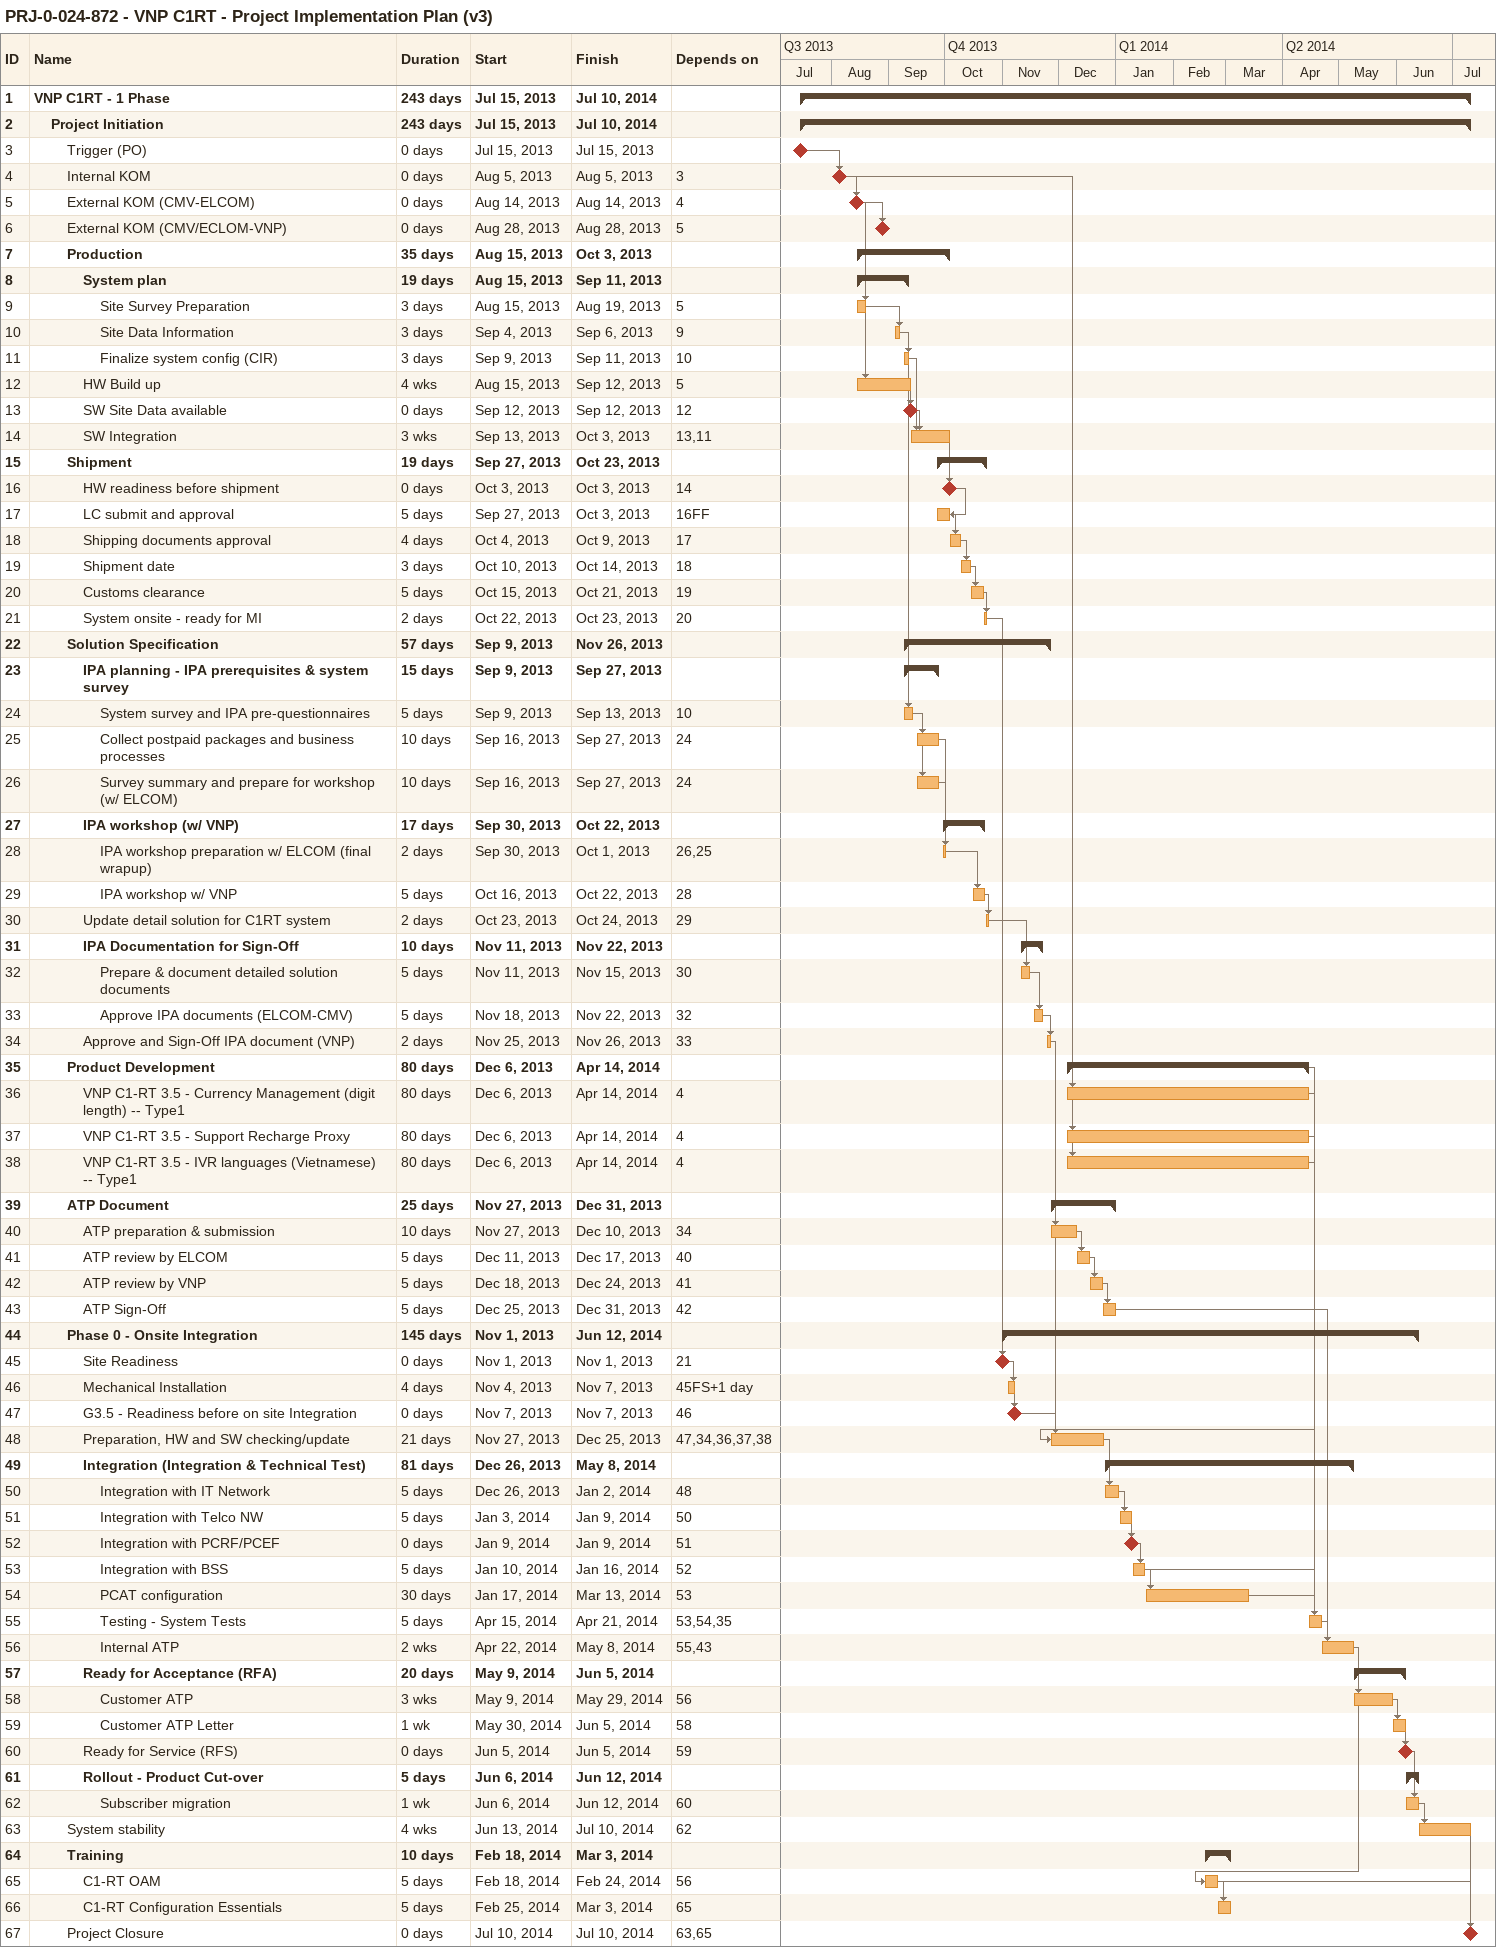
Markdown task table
PRJ-0-024-872 - VNP C1RT - Project Implementation Plan (v3)

| ID | Level | Task | Duration | Start | Finish | Predecessors |
|---|---|---|---|---|---|---|
| 1 | 1 | **VNP C1RT - 1 Phase** | 243d | 2013-07-15 | 2014-07-10 |  |
| 2 | 2 | **Project Initiation** | 243d | 2013-07-15 | 2014-07-10 |  |
| 3 | 3 | Trigger (PO) | 0d | 2013-07-15 | 2013-07-15 |  |
| 4 | 3 | Internal KOM | 0d | 2013-08-05 | 2013-08-05 | 3 |
| 5 | 3 | External KOM (CMV-ELCOM) | 0d | 2013-08-14 | 2013-08-14 | 4 |
| 6 | 3 | External KOM (CMV/ECLOM-VNP) | 0d | 2013-08-28 | 2013-08-28 | 5 |
| 7 | 3 | **Production** | 35d | 2013-08-15 | 2013-10-03 |  |
| 8 | 4 | **System plan** | 19d | 2013-08-15 | 2013-09-11 |  |
| 9 | 5 | Site Survey Preparation | 3d | 2013-08-15 | 2013-08-19 | 5 |
| 10 | 5 | Site Data Information | 3d | 2013-09-04 | 2013-09-06 | 9 |
| 11 | 5 | Finalize system config (CIR) | 3d | 2013-09-09 | 2013-09-11 | 10 |
| 12 | 4 | HW Build up | 4w | 2013-08-15 | 2013-09-12 | 5 |
| 13 | 4 | SW Site Data available | 0d | 2013-09-12 | 2013-09-12 | 12 |
| 14 | 4 | SW Integration | 3w | 2013-09-13 | 2013-10-03 | 13, 11 |
| 15 | 3 | **Shipment** | 19d | 2013-09-27 | 2013-10-23 |  |
| 16 | 4 | HW readiness before shipment | 0d | 2013-10-03 | 2013-10-03 | 14 |
| 17 | 4 | LC submit and approval | 5d | 2013-09-27 | 2013-10-03 | 16FF |
| 18 | 4 | Shipping documents approval | 4d | 2013-10-04 | 2013-10-09 | 17 |
| 19 | 4 | Shipment date | 3d | 2013-10-10 | 2013-10-14 | 18 |
| 20 | 4 | Customs clearance | 5d | 2013-10-15 | 2013-10-21 | 19 |
| 21 | 4 | System onsite - ready for MI | 2d | 2013-10-22 | 2013-10-23 | 20 |
| 22 | 3 | **Solution Specification** | 57d | 2013-09-09 | 2013-11-26 |  |
| 23 | 4 | **IPA planning - IPA prerequisites & system survey** | 15d | 2013-09-09 | 2013-09-27 |  |
| 24 | 5 | System survey and IPA pre-questionnaires | 5d | 2013-09-09 | 2013-09-13 | 10 |
| 25 | 5 | Collect postpaid packages and business processes | 10d | 2013-09-16 | 2013-09-27 | 24 |
| 26 | 5 | Survey summary and prepare for workshop (w/ ELCOM) | 10d | 2013-09-16 | 2013-09-27 | 24 |
| 27 | 4 | **IPA workshop (w/ VNP)** | 17d | 2013-09-30 | 2013-10-22 |  |
| 28 | 5 | IPA workshop preparation w/ ELCOM (final wrapup) | 2d | 2013-09-30 | 2013-10-01 | 26, 25 |
| 29 | 5 | IPA workshop w/ VNP | 5d | 2013-10-16 | 2013-10-22 | 28 |
| 30 | 4 | Update detail solution for C1RT system | 2d | 2013-10-23 | 2013-10-24 | 29 |
| 31 | 4 | **IPA Documentation for Sign-Off** | 10d | 2013-11-11 | 2013-11-22 |  |
| 32 | 5 | Prepare & document detailed solution documents | 5d | 2013-11-11 | 2013-11-15 | 30 |
| 33 | 5 | Approve IPA documents (ELCOM-CMV) | 5d | 2013-11-18 | 2013-11-22 | 32 |
| 34 | 4 | Approve and Sign-Off IPA document (VNP) | 2d | 2013-11-25 | 2013-11-26 | 33 |
| 35 | 3 | **Product Development** | 80d | 2013-12-06 | 2014-04-14 |  |
| 36 | 4 | VNP C1-RT 3.5 - Currency Management (digit length) -- Type1 | 80d | 2013-12-06 | 2014-04-14 | 4 |
| 37 | 4 | VNP C1-RT 3.5 - Support Recharge Proxy | 80d | 2013-12-06 | 2014-04-14 | 4 |
| 38 | 4 | VNP C1-RT 3.5 - IVR languages (Vietnamese) -- Type1 | 80d | 2013-12-06 | 2014-04-14 | 4 |
| 39 | 3 | **ATP Document** | 25d | 2013-11-27 | 2013-12-31 |  |
| 40 | 4 | ATP preparation & submission | 10d | 2013-11-27 | 2013-12-10 | 34 |
| 41 | 4 | ATP review by ELCOM | 5d | 2013-12-11 | 2013-12-17 | 40 |
| 42 | 4 | ATP review by VNP | 5d | 2013-12-18 | 2013-12-24 | 41 |
| 43 | 4 | ATP Sign-Off | 5d | 2013-12-25 | 2013-12-31 | 42 |
| 44 | 3 | **Phase 0 - Onsite Integration** | 145d | 2013-11-01 | 2014-06-12 |  |
| 45 | 4 | Site Readiness | 0d | 2013-11-01 | 2013-11-01 | 21 |
| 46 | 4 | Mechanical Installation | 4d | 2013-11-04 | 2013-11-07 | 45FS+1d |
| 47 | 4 | G3.5 - Readiness before on site Integration | 0d | 2013-11-07 | 2013-11-07 | 46 |
| 48 | 4 | Preparation, HW and SW checking/update | 21d | 2013-11-27 | 2013-12-25 | 47, 34, 36, 37, 38 |
| 49 | 4 | **Integration (Integration & Technical Test)** | 81d | 2013-12-26 | 2014-05-08 |  |
| 50 | 5 | Integration with IT Network | 5d | 2013-12-26 | 2014-01-02 | 48 |
| 51 | 5 | Integration with Telco NW | 5d | 2014-01-03 | 2014-01-09 | 50 |
| 52 | 5 | Integration with PCRF/PCEF | 0d | 2014-01-09 | 2014-01-09 | 51 |
| 53 | 5 | Integration with BSS | 5d | 2014-01-10 | 2014-01-16 | 52 |
| 54 | 5 | PCAT configuration | 30d | 2014-01-17 | 2014-03-13 | 53 |
| 55 | 5 | Testing - System Tests | 5d | 2014-04-15 | 2014-04-21 | 53, 54, 35 |
| 56 | 5 | Internal ATP | 2w | 2014-04-22 | 2014-05-08 | 55, 43 |
| 57 | 4 | **Ready for Acceptance (RFA)** | 20d | 2014-05-09 | 2014-06-05 |  |
| 58 | 5 | Customer ATP | 3w | 2014-05-09 | 2014-05-29 | 56 |
| 59 | 5 | Customer ATP Letter | 1w | 2014-05-30 | 2014-06-05 | 58 |
| 60 | 4 | Ready for Service (RFS) | 0d | 2014-06-05 | 2014-06-05 | 59 |
| 61 | 4 | **Rollout - Product Cut-over** | 5d | 2014-06-06 | 2014-06-12 |  |
| 62 | 5 | Subscriber migration | 1w | 2014-06-06 | 2014-06-12 | 60 |
| 63 | 3 | System stability | 4w | 2014-06-13 | 2014-07-10 | 62 |
| 64 | 3 | **Training** | 10d | 2014-02-18 | 2014-03-03 |  |
| 65 | 4 | C1-RT OAM | 5d | 2014-02-18 | 2014-02-24 | 56 |
| 66 | 4 | C1-RT Configuration Essentials | 5d | 2014-02-25 | 2014-03-03 | 65 |
| 67 | 3 | Project Closure | 0d | 2014-07-10 | 2014-07-10 | 63, 65 |
